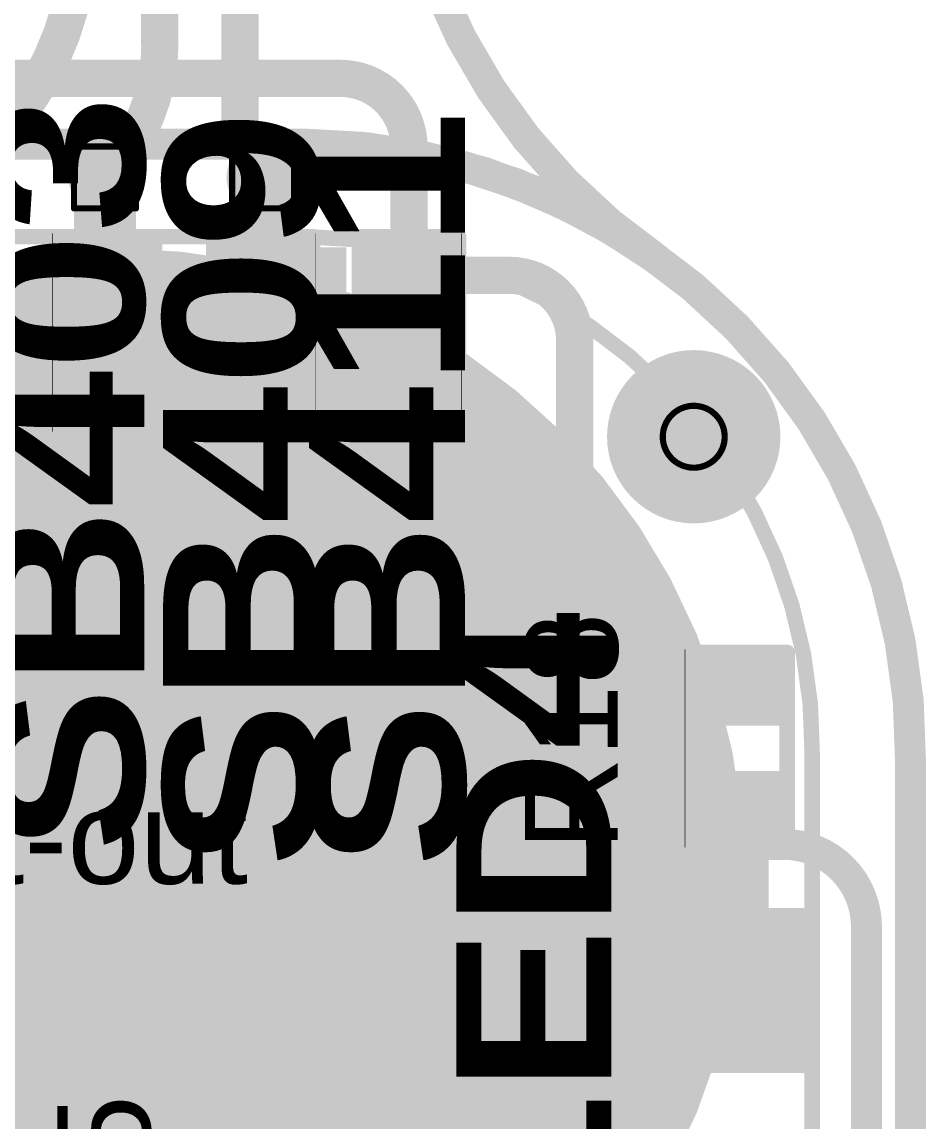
# Model space of a CAD drawing. Header units: inches. Extents: x -17 to 443, y -40 to 218.
# Drawn here: x 145.49 to 152.91, y 21.54 to 30.56 of the extents above; entities that cross this region are included whole.
import ezdxf

# ---------------------------------------------------------------- set-up
doc = ezdxf.new("R2010")
doc.units = ezdxf.units.IN
for name, color, linetype in [('Board Outline', 216, 'Continuous'), ('Bottom Layer', 5, 'Continuous'), ('Bottom Overlay', 54, 'Continuous'), ('Bottom Paste', 16, 'Continuous'), ('Bottom Solder', 6, 'Continuous'), ('Drill Drawing', 1, 'Continuous'), ('Fabrication', 76, 'Continuous'), ('Pad Holes', 156, 'Continuous'), ('Top Layer', 1, 'Continuous'), ('Top Overlay', 2, 'Continuous'), ('Top Paste', 8, 'Continuous'), ('Top Solder', 216, 'Continuous'), ('Via Holes', 16, 'Continuous')]:
    doc.layers.add(name, color=color, linetype=linetype)
doc.styles.add('Arial', font='', dxfattribs={"height": 0.2})
doc.styles.add('Arial Black_Bold', font='', dxfattribs={"height": 0.2})
doc.styles.get('Arial').set_extended_font_data('Arial')
doc.styles.get('Arial Black_Bold').set_extended_font_data('Arial Black', bold=True)

# ---------------------------------------------------------------- blocks, each defined once
blk = doc.blocks.new('S______B______0402_49')
at = {"layer": 'Top Layer'}
for points in [[(-0.6985, -0.3175), (-0.6985, 0.3175), (-0.2412999999999999, 0.3175), (-0.2413, -0.3175)], [(0.2412999999999999, -0.3175), (0.2413, 0.3175), (0.6985, 0.3175), (0.6985, -0.3175)]]:
    blk.add_hatch(color=1, dxfattribs=at).paths.add_polyline_path(points)
at = {"layer": 'Top Paste'}
for points in [[(-0.6985, -0.3175), (-0.6985, 0.3175), (-0.2412999999999999, 0.3175), (-0.2413, -0.3175)], [(0.2412999999999999, -0.3175), (0.2413, 0.3175), (0.6985, 0.3175), (0.6985, -0.3175)]]:
    blk.add_hatch(color=8, dxfattribs=at).paths.add_polyline_path(points)
at = {"layer": 'Top Solder'}
for points in [[(-0.75350116, -0.37250116), (-0.75350116, 0.37250116), (-0.1862988399999999, 0.37250116), (-0.18629884, -0.37250116)], [(0.1862988399999999, -0.37250116), (0.18629884, 0.37250116), (0.75350116, 0.37250116), (0.75350116, -0.37250116)]]:
    blk.add_hatch(color=216, dxfattribs=at).paths.add_polyline_path(points)
at = {"layer": 'Top Overlay'}
for points in [[(-0.7874, 0.4064, 0.127, 0.127, 0), (-0.7874, -0.4064, 0.127, 0.127, 0)], [(-0.7874, 0.4064, 0.127, 0.127, 0), (0.7874, 0.4064, 0.127, 0.127, 0)], [(0.7874, 0.4064, 0.127, 0.127, 0), (0.7874, -0.4064, 0.127, 0.127, 0)], [(-0.7874, -0.4064, 0.127, 0.127, 0), (0.7874, -0.4064, 0.127, 0.127, 0)], [(-0.8128, -0.4318, 0.0032258, 0.0032258, 0), (0.8128, -0.4318, 0.0032258, 0.0032258, 0)]]:
    blk.add_lwpolyline(points, format="xyseb", dxfattribs=at)
for points in [[(-0.8191499999999999, 0.4064, 0.0635, 0.0635, 1), (-0.7556499999999999, 0.4064, 0.0635, 0.0635, 1)], [(-0.8191499999999999, 0.4064, 0.0635, 0.0635, 1), (-0.7556499999999999, 0.4064, 0.0635, 0.0635, 1)], [(0.7556499999999999, 0.4064, 0.0635, 0.0635, 1), (0.8191499999999999, 0.4064, 0.0635, 0.0635, 1)], [(0.7556499999999999, 0.4064, 0.0635, 0.0635, 1), (0.8191499999999999, 0.4064, 0.0635, 0.0635, 1)], [(-0.8191499999999999, -0.4064, 0.0635, 0.0635, 1), (-0.7556499999999999, -0.4064, 0.0635, 0.0635, 1)], [(-0.8191499999999999, -0.4064, 0.0635, 0.0635, 1), (-0.7556499999999999, -0.4064, 0.0635, 0.0635, 1)], [(0.7556499999999999, -0.4064, 0.0635, 0.0635, 1), (0.8191499999999999, -0.4064, 0.0635, 0.0635, 1)], [(0.7556499999999999, -0.4064, 0.0635, 0.0635, 1), (0.8191499999999999, -0.4064, 0.0635, 0.0635, 1)], [(-0.81360518, -0.4318, 0.0016129, 0.0016129, 1), (-0.8119948199999999, -0.4318, 0.0016129, 0.0016129, 1)], [(0.8119948199999999, -0.4318, 0.0016129, 0.0016129, 1), (0.81360518, -0.4318, 0.0016129, 0.0016129, 1)]]:
    blk.add_lwpolyline(points, format="xyseb", close=True, dxfattribs=at)
at = {"layer": 'Top Overlay', "style": 'Arial Black_Bold'}
blk.add_text('SB411', height=1.27, dxfattribs=at).set_placement((-4.388103999999999, -0.44853352))
blk = doc.blocks.new('S______B______0402_51')
at = {"layer": 'Top Layer'}
for points in [[(-0.6985, -0.3175), (-0.6985, 0.3175), (-0.2412999999999999, 0.3175), (-0.2413, -0.3175)], [(0.2412999999999999, -0.3175), (0.2413, 0.3175), (0.6985, 0.3175), (0.6985, -0.3175)]]:
    blk.add_hatch(color=1, dxfattribs=at).paths.add_polyline_path(points)
at = {"layer": 'Top Paste'}
for points in [[(-0.6985, -0.3175), (-0.6985, 0.3175), (-0.2412999999999999, 0.3175), (-0.2413, -0.3175)], [(0.2412999999999999, -0.3175), (0.2413, 0.3175), (0.6985, 0.3175), (0.6985, -0.3175)]]:
    blk.add_hatch(color=8, dxfattribs=at).paths.add_polyline_path(points)
at = {"layer": 'Top Solder'}
for points in [[(-0.75350116, -0.37250116), (-0.75350116, 0.37250116), (-0.1862988399999999, 0.37250116), (-0.18629884, -0.37250116)], [(0.1862988399999999, -0.37250116), (0.18629884, 0.37250116), (0.75350116, 0.37250116), (0.75350116, -0.37250116)]]:
    blk.add_hatch(color=216, dxfattribs=at).paths.add_polyline_path(points)
at = {"layer": 'Top Overlay'}
for points in [[(-0.7874, 0.4064, 0.127, 0.127, 0), (0.7874, 0.4064, 0.127, 0.127, 0)], [(-0.7874, 0.4064, 0.127, 0.127, 0), (-0.7874, -0.4064, 0.127, 0.127, 0)], [(0.7874, 0.4064, 0.127, 0.127, 0), (0.7874, -0.4064, 0.127, 0.127, 0)], [(-0.7874, -0.4064, 0.127, 0.127, 0), (0.7874, -0.4064, 0.127, 0.127, 0)], [(-0.8128, -0.4318, 0.0032258, 0.0032258, 0), (0.8128, -0.4318, 0.0032258, 0.0032258, 0)]]:
    blk.add_lwpolyline(points, format="xyseb", dxfattribs=at)
for points in [[(-0.8191499999999999, 0.4064, 0.0635, 0.0635, 1), (-0.7556499999999999, 0.4064, 0.0635, 0.0635, 1)], [(-0.8191499999999999, 0.4064, 0.0635, 0.0635, 1), (-0.7556499999999999, 0.4064, 0.0635, 0.0635, 1)], [(0.7556499999999999, 0.4064, 0.0635, 0.0635, 1), (0.8191499999999999, 0.4064, 0.0635, 0.0635, 1)], [(0.7556499999999999, 0.4064, 0.0635, 0.0635, 1), (0.8191499999999999, 0.4064, 0.0635, 0.0635, 1)], [(-0.8191499999999999, -0.4064, 0.0635, 0.0635, 1), (-0.7556499999999999, -0.4064, 0.0635, 0.0635, 1)], [(-0.8191499999999999, -0.4064, 0.0635, 0.0635, 1), (-0.7556499999999999, -0.4064, 0.0635, 0.0635, 1)], [(0.7556499999999999, -0.4064, 0.0635, 0.0635, 1), (0.8191499999999999, -0.4064, 0.0635, 0.0635, 1)], [(0.7556499999999999, -0.4064, 0.0635, 0.0635, 1), (0.8191499999999999, -0.4064, 0.0635, 0.0635, 1)], [(-0.81360518, -0.4318, 0.0016129, 0.0016129, 1), (-0.8119948199999999, -0.4318, 0.0016129, 0.0016129, 1)], [(0.8119948199999999, -0.4318, 0.0016129, 0.0016129, 1), (0.81360518, -0.4318, 0.0016129, 0.0016129, 1)]]:
    blk.add_lwpolyline(points, format="xyseb", close=True, dxfattribs=at)
at = {"layer": 'Top Overlay', "style": 'Arial Black_Bold'}
blk.add_text('SB409', height=1.27, dxfattribs=at).set_placement((-4.388103999999999, -0.44853098))
blk = doc.blocks.new('SEMG_PAD_B_67')
at = {"layer": 'Bottom Layer'}
h = blk.add_hatch(color=5, dxfattribs=at)
edge = h.paths.add_edge_path()
edge.add_arc((2.794e-05, -9.98718602), 5.00000016, 0, 360)
at = {"layer": 'Bottom Paste'}
h = blk.add_hatch(color=16, dxfattribs=at)
edge = h.paths.add_edge_path()
edge.add_arc((2.794e-05, -9.98718602), 5.00000016, 0, 360)
at = {"layer": 'Bottom Solder'}
h = blk.add_hatch(color=6, dxfattribs=at)
edge = h.paths.add_edge_path()
edge.add_arc((2.794e-05, -9.98718602), 5.10160016, 0, 360)
at = {"layer": 'Bottom Overlay'}
for points in [[(-5.68320682, 10.96571086, 0.127, 0.127, 0), (-5.68320682, -10.9657134, 0.127, 0.127, 0)], [(-1.53065988, -15.21263658, 0.127, 0.127, -0.4142135623730932), (-5.68320682, -10.9657134, 0.127, 0.127, 0)], [(1.53071576, -15.21263658, 0.127, 0.127, 0), (-1.53065988, -15.21263658, 0.127, 0.127, 0)]]:
    blk.add_lwpolyline(points, format="xyseb", dxfattribs=at)
for points in [[(-5.71495682, -10.9657134, 0.0635, 0.0635, 1), (-5.65145682, -10.9657134, 0.0635, 0.0635, 1)], [(-5.71495682, -10.9657134, 0.0635, 0.0635, 1), (-5.65145682, -10.9657134, 0.0635, 0.0635, 1)], [(-1.56240988, -15.21263658, 0.0635, 0.0635, 1), (-1.49890988, -15.21263658, 0.0635, 0.0635, 1)], [(-1.56240988, -15.21263658, 0.0635, 0.0635, 1), (-1.49890988, -15.21263658, 0.0635, 0.0635, 1)]]:
    blk.add_lwpolyline(points, format="xyseb", close=True, dxfattribs=at)
blk = doc.blocks.new('S______B______0402_120')
at = {"layer": 'Top Layer'}
for points in [[(-0.6985, -0.3175), (-0.6985, 0.3174999999999999), (-0.2413000000000001, 0.3175), (-0.2412999999999999, -0.3174999999999999)], [(0.2413000000000001, -0.3175), (0.2412999999999999, 0.3174999999999999), (0.6985, 0.3175), (0.6985, -0.3174999999999999)]]:
    blk.add_hatch(color=1, dxfattribs=at).paths.add_polyline_path(points)
at = {"layer": 'Top Paste'}
for points in [[(-0.6985, -0.3175), (-0.6985, 0.3174999999999999), (-0.2413000000000001, 0.3175), (-0.2412999999999999, -0.3174999999999999)], [(0.2413000000000001, -0.3175), (0.2412999999999999, 0.3174999999999999), (0.6985, 0.3175), (0.6985, -0.3174999999999999)]]:
    blk.add_hatch(color=8, dxfattribs=at).paths.add_polyline_path(points)
at = {"layer": 'Top Solder'}
for points in [[(-0.75350116, -0.3725011600000001), (-0.75350116, 0.3725011599999999), (-0.18629884, 0.3725011600000001), (-0.1862988399999999, -0.3725011599999999)], [(0.18629884, -0.3725011600000001), (0.1862988399999999, 0.3725011599999999), (0.75350116, 0.3725011600000001), (0.75350116, -0.3725011599999999)]]:
    blk.add_hatch(color=216, dxfattribs=at).paths.add_polyline_path(points)
at = {"layer": 'Top Overlay'}
for points in [[(0.7874, 0.4064, 0.127, 0.127, 0), (-0.7874, 0.4064, 0.127, 0.127, 0)], [(-0.7874, -0.4064, 0.127, 0.127, 0), (-0.7874, 0.4064, 0.127, 0.127, 0)], [(0.7874, -0.4064, 0.127, 0.127, 0), (0.7874, 0.4064, 0.127, 0.127, 0)], [(0.7874, -0.4064, 0.127, 0.127, 0), (-0.7874, -0.4064, 0.127, 0.127, 0)], [(0.8128, -0.4318, 0.0032258, 0.0032258, 0), (-0.8128, -0.4318, 0.0032258, 0.0032258, 0)]]:
    blk.add_lwpolyline(points, format="xyseb", dxfattribs=at)
for points in [[(-0.8191499999999999, 0.4064, 0.0635, 0.0635, 1), (-0.7556499999999999, 0.4064, 0.0635, 0.0635, 1)], [(-0.8191499999999999, 0.4064, 0.0635, 0.0635, 1), (-0.7556499999999999, 0.4064, 0.0635, 0.0635, 1)], [(0.7556499999999999, 0.4064, 0.0635, 0.0635, 1), (0.8191499999999999, 0.4064, 0.0635, 0.0635, 1)], [(0.7556499999999999, 0.4064, 0.0635, 0.0635, 1), (0.8191499999999999, 0.4064, 0.0635, 0.0635, 1)], [(-0.8191499999999999, -0.4064, 0.0635, 0.0635, 1), (-0.7556499999999999, -0.4064, 0.0635, 0.0635, 1)], [(-0.8191499999999999, -0.4064, 0.0635, 0.0635, 1), (-0.7556499999999999, -0.4064, 0.0635, 0.0635, 1)], [(0.7556499999999999, -0.4064, 0.0635, 0.0635, 1), (0.8191499999999999, -0.4064, 0.0635, 0.0635, 1)], [(0.7556499999999999, -0.4064, 0.0635, 0.0635, 1), (0.8191499999999999, -0.4064, 0.0635, 0.0635, 1)], [(-0.81360518, -0.4318, 0.0016129, 0.0016129, 1), (-0.8119948199999999, -0.4318, 0.0016129, 0.0016129, 1)], [(0.8119948199999999, -0.4318, 0.0016129, 0.0016129, 1), (0.81360518, -0.4318, 0.0016129, 0.0016129, 1)]]:
    blk.add_lwpolyline(points, format="xyseb", close=True, dxfattribs=at)
blk = doc.blocks.new('R___0402_178')
at = {"layer": 'Top Layer'}
for points in [[(-0.6985, -0.3175), (-0.6985, 0.3174999999999999), (-0.2413000000000001, 0.3175), (-0.2412999999999999, -0.3174999999999999)], [(0.2413000000000001, -0.3175), (0.2412999999999999, 0.3174999999999999), (0.6985, 0.3175), (0.6985, -0.3174999999999999)]]:
    blk.add_hatch(color=1, dxfattribs=at).paths.add_polyline_path(points)
at = {"layer": 'Top Paste'}
for points in [[(-0.6985, -0.3175), (-0.6985, 0.3174999999999999), (-0.2413000000000001, 0.3175), (-0.2412999999999999, -0.3174999999999999)], [(0.2413000000000001, -0.3175), (0.2412999999999999, 0.3174999999999999), (0.6985, 0.3175), (0.6985, -0.3174999999999999)]]:
    blk.add_hatch(color=8, dxfattribs=at).paths.add_polyline_path(points)
at = {"layer": 'Top Solder'}
for points in [[(-0.75350116, -0.3725011600000001), (-0.75350116, 0.3725011599999999), (-0.18629884, 0.3725011600000001), (-0.1862988399999999, -0.3725011599999999)], [(0.18629884, -0.3725011600000001), (0.1862988399999999, 0.3725011599999999), (0.75350116, 0.3725011600000001), (0.75350116, -0.3725011599999999)]]:
    blk.add_hatch(color=216, dxfattribs=at).paths.add_polyline_path(points)
at = {"layer": 'Top Overlay'}
for points in [[(0.7874, 0.4064, 0.127, 0.127, 0), (-0.7874, 0.4064, 0.127, 0.127, 0)], [(-0.7874, -0.4064, 0.127, 0.127, 0), (-0.7874, 0.4064, 0.127, 0.127, 0)], [(0.7874, -0.4064, 0.127, 0.127, 0), (0.7874, 0.4064, 0.127, 0.127, 0)], [(0.7874, -0.4064, 0.127, 0.127, 0), (-0.7874, -0.4064, 0.127, 0.127, 0)], [(0.8128, -0.4318, 0.0032258, 0.0032258, 0), (-0.8128, -0.4318, 0.0032258, 0.0032258, 0)]]:
    blk.add_lwpolyline(points, format="xyseb", dxfattribs=at)
for points in [[(-0.8191499999999999, 0.4064, 0.0635, 0.0635, 1), (-0.7556499999999999, 0.4064, 0.0635, 0.0635, 1)], [(-0.8191499999999999, 0.4064, 0.0635, 0.0635, 1), (-0.7556499999999999, 0.4064, 0.0635, 0.0635, 1)], [(0.7556499999999999, 0.4064, 0.0635, 0.0635, 1), (0.8191499999999999, 0.4064, 0.0635, 0.0635, 1)], [(0.7556499999999999, 0.4064, 0.0635, 0.0635, 1), (0.8191499999999999, 0.4064, 0.0635, 0.0635, 1)], [(-0.8191499999999999, -0.4064, 0.0635, 0.0635, 1), (-0.7556499999999999, -0.4064, 0.0635, 0.0635, 1)], [(-0.8191499999999999, -0.4064, 0.0635, 0.0635, 1), (-0.7556499999999999, -0.4064, 0.0635, 0.0635, 1)], [(0.7556499999999999, -0.4064, 0.0635, 0.0635, 1), (0.8191499999999999, -0.4064, 0.0635, 0.0635, 1)], [(0.7556499999999999, -0.4064, 0.0635, 0.0635, 1), (0.8191499999999999, -0.4064, 0.0635, 0.0635, 1)], [(-0.81360518, -0.4318, 0.0016129, 0.0016129, 1), (-0.8119948199999999, -0.4318, 0.0016129, 0.0016129, 1)], [(0.8119948199999999, -0.4318, 0.0016129, 0.0016129, 1), (0.81360518, -0.4318, 0.0016129, 0.0016129, 1)]]:
    blk.add_lwpolyline(points, format="xyseb", close=True, dxfattribs=at)
blk = doc.blocks.new('LED_0603_200')
at = {"layer": 'Top Layer'}
for points in [[(-0.999998, 0.5000002699999999), (-0.499999, 0.5000002699999999), (-0.499999, -0.5000002699999999), (-0.999998, -0.5000002699999999)], [(0.50000154, 0.5000002699999999), (1.00000054, 0.5000002699999999), (1.00000054, -0.5000002699999999), (0.50000154, -0.5000002699999999)]]:
    blk.add_hatch(color=1, dxfattribs=at).paths.add_polyline_path(points)
at = {"layer": 'Top Overlay'}
blk.add_hatch(color=2, dxfattribs=at).paths.add_polyline_path([(1.11756952, -0.6603669799999999), (1.75256444, -0.6603669799999999), (1.75256444, 0.66043302), (1.11756952, 0.66043302)])
at = {"layer": 'Top Paste'}
for points in [[(-0.999998, 0.5000002699999999), (-0.499999, 0.5000002699999999), (-0.499999, -0.5000002699999999), (-0.999998, -0.5000002699999999)], [(0.50000154, 0.5000002699999999), (1.00000054, 0.5000002699999999), (1.00000054, -0.5000002699999999), (0.50000154, -0.5000002699999999)]]:
    blk.add_hatch(color=8, dxfattribs=at).paths.add_polyline_path(points)
at = {"layer": 'Top Solder'}
for points in [[(-1.101598, 0.6016002699999999), (-0.398399, 0.6016002699999999), (-0.398399, -0.6016002699999999), (-1.101598, -0.6016002699999999)], [(0.39840154, 0.6016002699999999), (1.10160054, 0.6016002699999999), (1.10160054, -0.6016002699999999), (0.39840154, -0.6016002699999999)]]:
    blk.add_hatch(color=216, dxfattribs=at).paths.add_polyline_path(points)
at = {"layer": 'Top Overlay'}
for points in [[(-1.1176, 0.6096, 0.127, 0.127, 0), (-0.4318, 0.6096, 0.127, 0.127, 0)], [(-1.1176, 0.6096, 0.127, 0.127, 0), (-1.1176, -0.6096, 0.127, 0.127, 0)], [(0.4318, 0.6096, 0.127, 0.127, 0), (1.11760254, 0.6096, 0.127, 0.127, 0)], [(1.11760254, 0.6096, 0.127, 0.127, 0), (1.11760254, -0.6096, 0.127, 0.127, 0)], [(-1.1176, -0.6096, 0.127, 0.127, 0), (-0.4318, -0.6096, 0.127, 0.127, 0)], [(0.4318, -0.6096, 0.127, 0.127, 0), (1.11760254, -0.6096, 0.127, 0.127, 0)]]:
    blk.add_lwpolyline(points, format="xyseb", dxfattribs=at)
for points in [[(-1.14935, 0.6096, 0.0635, 0.0635, 1), (-1.08585, 0.6096, 0.0635, 0.0635, 1)], [(-1.14935, 0.6096, 0.0635, 0.0635, 1), (-1.08585, 0.6096, 0.0635, 0.0635, 1)], [(-0.46355, 0.6096, 0.0635, 0.0635, 1), (-0.40005, 0.6096, 0.0635, 0.0635, 1)], [(0.40005, 0.6096, 0.0635, 0.0635, 1), (0.46355, 0.6096, 0.0635, 0.0635, 1)], [(1.08585254, 0.6096, 0.0635, 0.0635, 1), (1.14935254, 0.6096, 0.0635, 0.0635, 1)], [(1.08585254, 0.6096, 0.0635, 0.0635, 1), (1.14935254, 0.6096, 0.0635, 0.0635, 1)], [(-1.14935, -0.6096, 0.0635, 0.0635, 1), (-1.08585, -0.6096, 0.0635, 0.0635, 1)], [(-1.14935, -0.6096, 0.0635, 0.0635, 1), (-1.08585, -0.6096, 0.0635, 0.0635, 1)], [(-0.46355, -0.6096, 0.0635, 0.0635, 1), (-0.40005, -0.6096, 0.0635, 0.0635, 1)], [(0.40005, -0.6096, 0.0635, 0.0635, 1), (0.46355, -0.6096, 0.0635, 0.0635, 1)], [(1.08585254, -0.6096, 0.0635, 0.0635, 1), (1.14935254, -0.6096, 0.0635, 0.0635, 1)], [(1.08585254, -0.6096, 0.0635, 0.0635, 1), (1.14935254, -0.6096, 0.0635, 0.0635, 1)]]:
    blk.add_lwpolyline(points, format="xyseb", close=True, dxfattribs=at)

msp = doc.modelspace()

# ---------------------------------------------------------------- hatches: boundary and pattern name
at = {"layer": 'Bottom Layer'}
h = msp.add_hatch(color=5, dxfattribs=at)
edge = h.paths.add_edge_path()
edge.add_arc((146.17065508, 29.28748524), 0.2999994, 0, 360)
h = msp.add_hatch(color=5, dxfattribs=at)
edge = h.paths.add_edge_path()
edge.add_arc((147.4685265, 29.28748016), 0.2999994, 0, 360)
at = {"layer": 'Bottom Solder'}
h = msp.add_hatch(color=6, dxfattribs=at)
edge = h.paths.add_edge_path()
edge.add_arc((151.00039396, 27.1593564), 0.1016, 0, 360)
at = {"layer": 'Pad Holes'}
h = msp.add_hatch(color=7, dxfattribs=at)
edge = h.paths.add_edge_path()
edge.add_arc((151.00039396, 27.1593564), 0.499999, 0, 360)
at = {"layer": 'Top Layer'}
h = msp.add_hatch(color=1, dxfattribs=at)
edge = h.paths.add_edge_path()
edge.add_arc((146.17065508, 29.28748524), 0.2999994, 0, 360)
h = msp.add_hatch(color=1, dxfattribs=at)
edge = h.paths.add_edge_path()
edge.add_arc((147.4685265, 29.28748016), 0.2999994, 0, 360)
for points in [[(147.1510265, 27.95067816), (148.14958686, 27.95067816), (148.14958686, 28.71267816), (147.1510265, 28.71267816)], [(148.98229792, 28.07768324), (148.0031838, 28.07768324), (148.0031838, 27.31568324), (148.98229792, 27.31568324)]]:
    msp.add_hatch(color=1, dxfattribs=at).paths.add_polyline_path(points)
at = {"layer": 'Top Solder'}
h = msp.add_hatch(color=216, dxfattribs=at)
edge = h.paths.add_edge_path()
edge.add_arc((151.00039396, 27.1593564), 0.1016, 0, 360)
at = {"layer": 'Via Holes'}
h = msp.add_hatch(color=7, dxfattribs=at)
edge = h.paths.add_edge_path()
edge.add_arc((146.17065508, 29.28748524), 0.1499997, 0, 360)
h = msp.add_hatch(color=7, dxfattribs=at)
edge = h.paths.add_edge_path()
edge.add_arc((147.4685265, 29.28748016), 0.1499997, 0, 360)

# ---------------------------------------------------------------- linework, layer by layer
at = {"layer": 'Board Outline'}
for points in [[(150.69915758, 28.61522344, 0.127, 0.127, -0.2500687460615744), (148.53058178, 32.79237282, 0.127, 0.127, 0)], [(150.70063078, 28.61726814, 0.127, 0.127, -0.2441754300213249), (152.7783584, 24.504015, 0.127, 0.127, 0)], [(152.7783584, 24.50406834, 0.127, 0.127, 0), (152.77839396, 2.64831576, 0.127, 0.127, 0)]]:
    msp.add_lwpolyline(points, format="xyseb", dxfattribs=at)
for points in [[(150.66740758, 28.61522344, 0.0635, 0.0635, 1), (150.73090758, 28.61522344, 0.0635, 0.0635, 1)], [(150.66888078, 28.61726814, 0.0635, 0.0635, 1), (150.73238078, 28.61726814, 0.0635, 0.0635, 1)], [(152.7466084, 24.50406834, 0.0635, 0.0635, 1), (152.8101084, 24.50406834, 0.0635, 0.0635, 1)], [(152.7466084, 24.504015, 0.0635, 0.0635, 1), (152.8101084, 24.504015, 0.0635, 0.0635, 1)]]:
    msp.add_lwpolyline(points, format="xyseb", close=True, dxfattribs=at)
at = {"layer": 'Bottom Layer'}
for points in [[(146.61976772, 30.37173758, 0.3048, 0.3048, 0), (146.61976772, 51.30531776, 0.3048, 0.3048, 0)], [(147.2788647, 29.74536342, 0.3048, 0.3048, 0), (147.2788647, 51.24294806, 0.3048, 0.3048, 0)], [(145.96977156, 31.33497416, 0.3048, 0.3048, -0.198912367379658), (145.22582334, 29.53892238, 0.3048, 0.3048, 0)], [(146.62137808, 30.37562378, 0.3048, 0.3048, -0.198912367379658), (146.17065508, 29.2874827, 0.3048, 0.3048, 0)], [(147.4685265, 29.28748016, 0.3048, 0.3048, -0.198912367379658), (147.2788647, 29.74536342, 0.3048, 0.3048, 0)], [(146.2890013, 23.57612506, 0.254, 0.254, -0.4142135623730951), (146.5273168, 23.81444056, 0.254, 0.254, 0)], [(146.5273168, 23.81444056, 0.254, 0.254, 0), (151.74027564, 23.81444056, 0.254, 0.254, 0)], [(151.74027564, 23.81444056, 0.254, 0.254, -0.4142135623730951), (152.41772412, 23.13699208, 0.254, 0.254, 0)], [(152.41772412, 10.2695121, 0.254, 0.254, 0), (152.41772412, 23.13699208, 0.254, 0.254, 0)]]:
    msp.add_lwpolyline(points, format="xyseb", dxfattribs=at)
for points in [[(146.54356772, 30.37173758, 0.1524, 0.1524, 1), (146.69596772, 30.37173758, 0.1524, 0.1524, 1)], [(146.54517808, 30.37562378, 0.1524, 0.1524, 1), (146.69757808, 30.37562378, 0.1524, 0.1524, 1)], [(147.2026647, 29.74536342, 0.1524, 0.1524, 1), (147.3550647, 29.74536342, 0.1524, 0.1524, 1)], [(147.2026647, 29.74536342, 0.1524, 0.1524, 1), (147.3550647, 29.74536342, 0.1524, 0.1524, 1)], [(146.09445508, 29.2874827, 0.1524, 0.1524, 1), (146.24685508, 29.2874827, 0.1524, 0.1524, 1)], [(147.3923265, 29.28748016, 0.1524, 0.1524, 1), (147.5447265, 29.28748016, 0.1524, 0.1524, 1)], [(146.4638168, 23.81444056, 0.127, 0.127, 1), (146.5908168, 23.81444056, 0.127, 0.127, 1)], [(146.4638168, 23.81444056, 0.127, 0.127, 1), (146.5908168, 23.81444056, 0.127, 0.127, 1)], [(151.67677564, 23.81444056, 0.127, 0.127, 1), (151.80377564, 23.81444056, 0.127, 0.127, 1)], [(151.67677564, 23.81444056, 0.127, 0.127, 1), (151.80377564, 23.81444056, 0.127, 0.127, 1)], [(146.2255013, 23.57612506, 0.127, 0.127, 1), (146.3525013, 23.57612506, 0.127, 0.127, 1)], [(152.35422412, 23.13699208, 0.127, 0.127, 1), (152.48122412, 23.13699208, 0.127, 0.127, 1)], [(152.35422412, 23.13699208, 0.127, 0.127, 1), (152.48122412, 23.13699208, 0.127, 0.127, 1)]]:
    msp.add_lwpolyline(points, format="xyseb", close=True, dxfattribs=at)
at = {"layer": 'Drill Drawing'}
for points in [[(145.91665508, 29.54148524, 0.0508, 0.0508, 0), (146.42465508, 29.54148524, 0.0508, 0.0508, 0)], [(145.91665508, 29.03348524, 0.0508, 0.0508, 0), (145.91665508, 29.54148524, 0.0508, 0.0508, 0)], [(146.42465508, 29.03348524, 0.0508, 0.0508, 0), (146.42465508, 29.54148524, 0.0508, 0.0508, 0)], [(147.2145265, 29.54148016, 0.0508, 0.0508, 0), (147.7225265, 29.54148016, 0.0508, 0.0508, 0)], [(147.2145265, 29.03348016, 0.0508, 0.0508, 0), (147.2145265, 29.54148016, 0.0508, 0.0508, 0)], [(147.7225265, 29.03348016, 0.0508, 0.0508, 0), (147.7225265, 29.54148016, 0.0508, 0.0508, 0)], [(145.91665508, 29.03348524, 0.0508, 0.0508, 0), (146.42465508, 29.03348524, 0.0508, 0.0508, 0)], [(147.2145265, 29.03348016, 0.0508, 0.0508, 0), (147.7225265, 29.03348016, 0.0508, 0.0508, 0)]]:
    msp.add_lwpolyline(points, format="xyseb", dxfattribs=at)
for points in [[(145.90395508, 29.54148524, 0.0254, 0.0254, 1), (145.92935508, 29.54148524, 0.0254, 0.0254, 1)], [(145.90395508, 29.54148524, 0.0254, 0.0254, 1), (145.92935508, 29.54148524, 0.0254, 0.0254, 1)], [(146.41195508, 29.54148524, 0.0254, 0.0254, 1), (146.43735508, 29.54148524, 0.0254, 0.0254, 1)], [(146.41195508, 29.54148524, 0.0254, 0.0254, 1), (146.43735508, 29.54148524, 0.0254, 0.0254, 1)], [(147.2018265, 29.54148016, 0.0254, 0.0254, 1), (147.2272265, 29.54148016, 0.0254, 0.0254, 1)], [(147.2018265, 29.54148016, 0.0254, 0.0254, 1), (147.2272265, 29.54148016, 0.0254, 0.0254, 1)], [(147.7098265, 29.54148016, 0.0254, 0.0254, 1), (147.7352265, 29.54148016, 0.0254, 0.0254, 1)], [(147.7098265, 29.54148016, 0.0254, 0.0254, 1), (147.7352265, 29.54148016, 0.0254, 0.0254, 1)], [(145.90395508, 29.03348524, 0.0254, 0.0254, 1), (145.92935508, 29.03348524, 0.0254, 0.0254, 1)], [(145.90395508, 29.03348524, 0.0254, 0.0254, 1), (145.92935508, 29.03348524, 0.0254, 0.0254, 1)], [(146.41195508, 29.03348524, 0.0254, 0.0254, 1), (146.43735508, 29.03348524, 0.0254, 0.0254, 1)], [(146.41195508, 29.03348524, 0.0254, 0.0254, 1), (146.43735508, 29.03348524, 0.0254, 0.0254, 1)], [(147.2018265, 29.03348016, 0.0254, 0.0254, 1), (147.2272265, 29.03348016, 0.0254, 0.0254, 1)], [(147.2018265, 29.03348016, 0.0254, 0.0254, 1), (147.2272265, 29.03348016, 0.0254, 0.0254, 1)], [(147.7098265, 29.03348016, 0.0254, 0.0254, 1), (147.7352265, 29.03348016, 0.0254, 0.0254, 1)], [(147.7098265, 29.03348016, 0.0254, 0.0254, 1), (147.7352265, 29.03348016, 0.0254, 0.0254, 1)], [(151.25439396, 27.1593564, 0.0508, 0.0508, 1), (150.74639396, 27.1593564, 0.0508, 0.0508, 1)], [(150.73369396, 27.1593564, 0.0254, 0.0254, 1), (150.75909396, 27.1593564, 0.0254, 0.0254, 1)], [(151.24169396, 27.1593564, 0.0254, 0.0254, 1), (151.26709396, 27.1593564, 0.0254, 0.0254, 1)]]:
    msp.add_lwpolyline(points, format="xyseb", close=True, dxfattribs=at)
at = {"layer": 'Fabrication'}
for points in [[(150.69915758, 28.61522344, 0.254, 0.254, -0.2500687460615744), (148.53058178, 32.79237282, 0.254, 0.254, 0)], [(144.75113544, 29.55959035999999, 0.254, 0.254, 0), (147.8304892, 29.55959035999999, 0.254, 0.254, 0)], [(144.75549662, 29.5598215, 0.254, 0.254, 0), (147.83485038, 29.5598215, 0.254, 0.254, 0)], [(147.83054508, 29.55959035999999, 0.254, 0.254, -0.1546127337349248), (150.69915758, 28.61522344, 0.254, 0.254, 0)], [(147.83485038, 29.5598215, 0.254, 0.254, -0.414213562373093), (152.7783584, 24.50395912, 0.254, 0.254, 0)], [(152.7783584, 24.50406834, 0.254, 0.254, 0), (152.77839396, 2.64831576, 0.254, 0.254, 0)]]:
    msp.add_lwpolyline(points, format="xyseb", dxfattribs=at)
for points in [[(147.7669892, 29.55959035999999, 0.127, 0.127, 1), (147.8939892, 29.55959035999999, 0.127, 0.127, 1)], [(147.76704508, 29.55959035999999, 0.127, 0.127, 1), (147.89404508, 29.55959035999999, 0.127, 0.127, 1)], [(147.77135038, 29.5598215, 0.127, 0.127, 1), (147.89835038, 29.5598215, 0.127, 0.127, 1)], [(147.77135038, 29.5598215, 0.127, 0.127, 1), (147.89835038, 29.5598215, 0.127, 0.127, 1)], [(150.63565758, 28.61522344, 0.127, 0.127, 1), (150.76265758, 28.61522344, 0.127, 0.127, 1)], [(150.63565758, 28.61522344, 0.127, 0.127, 1), (150.76265758, 28.61522344, 0.127, 0.127, 1)], [(151.28894558, 23.57618348, 0.254, 0.254, 1), (141.28894526, 23.57618348, 0.254, 0.254, 1)], [(151.58462444, 27.1593564, 0.254, 0.254, 1), (150.41616348, 27.1593564, 0.254, 0.254, 1)], [(150.35266348, 27.1593564, 0.127, 0.127, 1), (150.47966348, 27.1593564, 0.127, 0.127, 1)], [(151.52112444, 27.1593564, 0.127, 0.127, 1), (151.64812444, 27.1593564, 0.127, 0.127, 1)], [(152.7148584, 24.50406834, 0.127, 0.127, 1), (152.8418584, 24.50406834, 0.127, 0.127, 1)], [(152.7148584, 24.50395912, 0.127, 0.127, 1), (152.8418584, 24.50395912, 0.127, 0.127, 1)], [(151.22544558, 23.57618348, 0.127, 0.127, 1), (151.35244558, 23.57618348, 0.127, 0.127, 1)]]:
    msp.add_lwpolyline(points, format="xyseb", close=True, dxfattribs=at)
at = {"layer": 'Top Layer'}
for points in [[(145.2372762, 30.1002827, 0.3048, 0.3048, 0), (148.10257146, 30.1002827, 0.3048, 0.3048, 0)], [(148.10257146, 30.1002827, 0.3048, 0.3048, -0.4142135623730951), (148.66479792, 29.53805624, 0.3048, 0.3048, 0)], [(148.66479792, 28.4840807, 0.3048, 0.3048, 0), (148.66479792, 29.53805624, 0.3048, 0.3048, 0)], [(146.17065508, 28.56028578, 0.508, 0.508, 0), (146.17065508, 29.28748524, 0.508, 0.508, 0)], [(147.4685265, 28.4840807, 0.508, 0.508, 0), (147.4685265, 29.28748016, 0.508, 0.508, 0)], [(146.17065508, 28.48408324, 0.3048, 0.3048, 0), (146.33575508, 28.40788324, 0.3048, 0.3048, 0)], [(148.66479792, 28.4840807, 0.3048, 0.3048, 0), (149.48779602, 28.4840807, 0.3048, 0.3048, 0)], [(149.48779602, 28.4840807, 0.3048, 0.3048, -0.4142135623730951), (150.023703, 27.94817372, 0.3048, 0.3048, 0)], [(146.33575508, 28.40788324, 0.3048, 0.3048, 0), (146.72620134, 28.00171438, 0.3048, 0.3048, 0)], [(147.66128964, 28.33167816, 0.3809999999999999, 0.3809999999999999, 0), (147.79055278, 28.33167816, 0.3809999999999999, 0.3809999999999999, 0)], [(147.98105532, 28.1008709, 0.3809999999999999, 0.3809999999999999, 0), (148.1936838, 27.88824242, 0.3809999999999999, 0.3809999999999999, 0)], [(146.72620388, 28.00171438, 0.3048, 0.3048, -0.1899414445800947), (146.81831952, 27.7777829, 0.3048, 0.3048, 0)], [(148.1936838, 27.88718578, 0.3809999999999999, 0.3809999999999999, 0), (148.1936838, 27.88824242, 0.3809999999999999, 0.3809999999999999, 0)], [(148.1936838, 27.88718578, 0.3809999999999999, 0.3809999999999999, 0), (148.32449126, 27.75637832, 0.3809999999999999, 0.3809999999999999, 0)], [(150.023703, 25.4774827, 0.3048, 0.3048, 0), (150.023703, 27.94817372, 0.3048, 0.3048, 0)], [(146.81831698, 27.7777829, 0.3048, 0.3048, 0), (146.81915772, 27.72127806, 0.3048, 0.3048, 0)], [(148.26513654, 27.6122257, 0.3048, 0.3048, -0.197822719320658), (148.32449126, 27.75637832, 0.3048, 0.3048, 0)], [(148.32449126, 27.75637832, 0.3809999999999999, 0.3809999999999999, 0), (148.38418634, 27.69668324, 0.3809999999999999, 0.3809999999999999, 0)], [(148.32449126, 27.75637832, 0.3048, 0.3048, -0.001048394384282018), (148.32509832, 27.75698538, 0.3048, 0.3048, 0)], [(146.81915772, 25.32421656, 0.3048, 0.3048, 0), (146.81915772, 27.72127806, 0.3048, 0.3048, 0)], [(148.38418634, 27.69668324, 0.3809999999999999, 0.3809999999999999, 0), (148.49274086, 27.69668324, 0.3809999999999999, 0.3809999999999999, 0)], [(148.26513654, 25.82132758, 0.3048, 0.3048, 0), (148.26513654, 27.6122257, 0.3048, 0.3048, 0)], [(144.97438366, 27.54428324, 0.3048, 0.3048, -0.1989123479952574), (145.68805508, 25.82132758, 0.3048, 0.3048, 0)], [(146.17065508, 27.5442807, 0.3048, 0.3048, 0), (146.18562076, 27.5442807, 0.3048, 0.3048, 0)], [(146.18562076, 27.5442807, 0.3048, 0.3048, 0), (146.26182076, 27.46808069999999, 0.3048, 0.3048, 0)], [(147.4685265, 27.46807816, 0.3048, 0.3048, 0), (147.4685265, 27.54427816, 0.3048, 0.3048, 0)], [(146.26182076, 19.37592518, 0.3048, 0.3048, 0), (146.26182076, 27.46808069999999, 0.3048, 0.3048, 0)], [(147.46852396, 25.46401562, 0.3048, 0.3048, 0), (147.4685265, 27.46807816, 0.3048, 0.3048, 0)], [(145.68805508, 19.67446662, 0.3048, 0.3048, 0), (145.68805508, 25.82132758, 0.3048, 0.3048, 0)], [(148.5848184, 25.04955112, 0.3048, 0.3048, -0.198912367379658), (148.26513654, 25.82132758, 0.3048, 0.3048, 0)], [(147.46852142, 25.46277356, 0.3048, 0.3048, 0), (147.46852396, 25.46401562, 0.3048, 0.3048, 0)], [(147.7032098, 24.89890626, 0.3048, 0.3048, -0.199285063177296), (147.46852142, 25.46277356, 0.3048, 0.3048, 0)], [(150.42944514, 25.07174056, 0.3048, 0.3048, -0.4142135623730951), (150.023703, 25.4774827, 0.3048, 0.3048, 0)], [(147.17008158, 24.47529522, 0.3048, 0.3048, -0.1996126708084749), (146.81915772, 25.32421656, 0.3048, 0.3048, 0)], [(148.5848184, 25.04954858, 0.3048, 0.3048, 0), (149.29417944, 24.34018754, 0.3048, 0.3048, 0)], [(150.42944514, 25.07174056, 0.3048, 0.3048, 0), (151.360759, 25.07174056, 0.3048, 0.3048, 0)], [(147.70320726, 24.89890372, 0.3048, 0.3048, 0), (148.61543302, 23.9866932, 0.3048, 0.3048, 0)], [(147.17008158, 24.47529522, 0.3048, 0.3048, 0), (147.171283, 24.47409888, 0.3048, 0.3048, 0)], [(147.171283, 24.47409888, 0.3048, 0.3048, 0), (148.00975478, 23.6356271, 0.3048, 0.3048, 0)], [(149.29417944, 24.34018754, 0.3048, 0.3048, -0.198912367379658), (150.03812766, 22.54413576, 0.3048, 0.3048, 0)], [(151.360759, 22.33946002, 0.508, 0.508, 0), (151.360759, 24.05435626, 0.508, 0.508, 0)], [(148.61543302, 23.9866932, 0.3048, 0.3048, -0.198912367379658), (149.35938124, 22.19064142, 0.3048, 0.3048, 0)], [(148.00975478, 23.6356271, 0.3048, 0.3048, -0.198912367379658), (148.702903, 21.96221922, 0.3048, 0.3048, 0)], [(150.03812766, 16.72368258, 0.3048, 0.3048, 0), (150.03812766, 22.54413576, 0.3048, 0.3048, 0)], [(149.35938124, 21.2864827, 0.3048, 0.3048, 0), (149.35938124, 22.19064142, 0.3048, 0.3048, 0)], [(148.702903, 10.7469559, 0.3048, 0.3048, 0), (148.702903, 21.96221922, 0.3048, 0.3048, 0)]]:
    msp.add_lwpolyline(points, format="xyseb", dxfattribs=at)
for points in [[(148.02637146, 30.1002827, 0.1524, 0.1524, 1), (148.17877146, 30.1002827, 0.1524, 0.1524, 1)], [(148.02637146, 30.1002827, 0.1524, 0.1524, 1), (148.17877146, 30.1002827, 0.1524, 0.1524, 1)], [(148.58859792, 29.53805624, 0.1524, 0.1524, 1), (148.74099792, 29.53805624, 0.1524, 0.1524, 1)], [(148.58859792, 29.53805624, 0.1524, 0.1524, 1), (148.74099792, 29.53805624, 0.1524, 0.1524, 1)], [(146.04365508, 29.28748524, 0.254, 0.254, 1), (146.29765508, 29.28748524, 0.254, 0.254, 1)], [(147.3415265, 29.28748016, 0.254, 0.254, 1), (147.5955265, 29.28748016, 0.254, 0.254, 1)], [(146.04365508, 28.56028578, 0.254, 0.254, 1), (146.29765508, 28.56028578, 0.254, 0.254, 1)], [(147.3415265, 28.4840807, 0.254, 0.254, 1), (147.5955265, 28.4840807, 0.254, 0.254, 1)], [(146.09445508, 28.48408324, 0.1524, 0.1524, 1), (146.24685508, 28.48408324, 0.1524, 0.1524, 1)], [(148.58859792, 28.4840807, 0.1524, 0.1524, 1), (148.74099792, 28.4840807, 0.1524, 0.1524, 1)], [(148.58859792, 28.4840807, 0.1524, 0.1524, 1), (148.74099792, 28.4840807, 0.1524, 0.1524, 1)], [(149.41159602, 28.4840807, 0.1524, 0.1524, 1), (149.56399602, 28.4840807, 0.1524, 0.1524, 1)], [(149.41159602, 28.4840807, 0.1524, 0.1524, 1), (149.56399602, 28.4840807, 0.1524, 0.1524, 1)], [(146.25955508, 28.40788324, 0.1524, 0.1524, 1), (146.41195508, 28.40788324, 0.1524, 0.1524, 1)], [(146.25955508, 28.40788324, 0.1524, 0.1524, 1), (146.41195508, 28.40788324, 0.1524, 0.1524, 1)], [(147.56603964, 28.33167816, 0.1905, 0.1905, 1), (147.75653964, 28.33167816, 0.1905, 0.1905, 1)], [(147.69530278, 28.33167816, 0.1905, 0.1905, 1), (147.88580278, 28.33167816, 0.1905, 0.1905, 1)], [(147.88580532, 28.1008709, 0.1905, 0.1905, 1), (148.07630532, 28.1008709, 0.1905, 0.1905, 1)], [(146.65000134, 28.00171438, 0.1524, 0.1524, 1), (146.80240134, 28.00171438, 0.1524, 0.1524, 1)], [(146.65000388, 28.00171438, 0.1524, 0.1524, 1), (146.80240388, 28.00171438, 0.1524, 0.1524, 1)], [(148.0984338, 27.88824242, 0.1905, 0.1905, 1), (148.2889338, 27.88824242, 0.1905, 0.1905, 1)], [(148.0984338, 27.88824242, 0.1905, 0.1905, 1), (148.2889338, 27.88824242, 0.1905, 0.1905, 1)], [(148.0984338, 27.88718578, 0.1905, 0.1905, 1), (148.2889338, 27.88718578, 0.1905, 0.1905, 1)], [(148.0984338, 27.88718578, 0.1905, 0.1905, 1), (148.2889338, 27.88718578, 0.1905, 0.1905, 1)], [(149.947503, 27.94817372, 0.1524, 0.1524, 1), (150.099903, 27.94817372, 0.1524, 0.1524, 1)], [(149.947503, 27.94817372, 0.1524, 0.1524, 1), (150.099903, 27.94817372, 0.1524, 0.1524, 1)], [(146.74211698, 27.7777829, 0.1524, 0.1524, 1), (146.89451698, 27.7777829, 0.1524, 0.1524, 1)], [(146.74211952, 27.7777829, 0.1524, 0.1524, 1), (146.89451952, 27.7777829, 0.1524, 0.1524, 1)], [(148.22924126, 27.75637832, 0.1905, 0.1905, 1), (148.41974126, 27.75637832, 0.1905, 0.1905, 1)], [(148.22924126, 27.75637832, 0.1905, 0.1905, 1), (148.41974126, 27.75637832, 0.1905, 0.1905, 1)], [(148.24829126, 27.75637832, 0.1524, 0.1524, 1), (148.40069126, 27.75637832, 0.1524, 0.1524, 1)], [(148.24829126, 27.75637832, 0.1524, 0.1524, 1), (148.40069126, 27.75637832, 0.1524, 0.1524, 1)], [(148.24889832, 27.75698538, 0.1524, 0.1524, 1), (148.40129832, 27.75698538, 0.1524, 0.1524, 1)], [(146.74295772, 27.72127806, 0.1524, 0.1524, 1), (146.89535772, 27.72127806, 0.1524, 0.1524, 1)], [(146.74295772, 27.72127806, 0.1524, 0.1524, 1), (146.89535772, 27.72127806, 0.1524, 0.1524, 1)], [(148.28893634, 27.69668324, 0.1905, 0.1905, 1), (148.47943634, 27.69668324, 0.1905, 0.1905, 1)], [(148.28893634, 27.69668324, 0.1905, 0.1905, 1), (148.47943634, 27.69668324, 0.1905, 0.1905, 1)], [(148.39749086, 27.69668324, 0.1905, 0.1905, 1), (148.58799086, 27.69668324, 0.1905, 0.1905, 1)], [(148.18893654, 27.6122257, 0.1524, 0.1524, 1), (148.34133654, 27.6122257, 0.1524, 0.1524, 1)], [(148.18893654, 27.6122257, 0.1524, 0.1524, 1), (148.34133654, 27.6122257, 0.1524, 0.1524, 1)], [(146.09445508, 27.5442807, 0.1524, 0.1524, 1), (146.24685508, 27.5442807, 0.1524, 0.1524, 1)], [(146.10942076, 27.5442807, 0.1524, 0.1524, 1), (146.26182076, 27.5442807, 0.1524, 0.1524, 1)], [(146.10942076, 27.5442807, 0.1524, 0.1524, 1), (146.26182076, 27.5442807, 0.1524, 0.1524, 1)], [(147.3923265, 27.54427816, 0.1524, 0.1524, 1), (147.5447265, 27.54427816, 0.1524, 0.1524, 1)], [(146.18562076, 27.46808069999999, 0.1524, 0.1524, 1), (146.33802076, 27.46808069999999, 0.1524, 0.1524, 1)], [(146.18562076, 27.46808069999999, 0.1524, 0.1524, 1), (146.33802076, 27.46808069999999, 0.1524, 0.1524, 1)], [(147.3923265, 27.46807816, 0.1524, 0.1524, 1), (147.5447265, 27.46807816, 0.1524, 0.1524, 1)], [(147.3923265, 27.46807816, 0.1524, 0.1524, 1), (147.5447265, 27.46807816, 0.1524, 0.1524, 1)], [(145.61185508, 25.82132758, 0.1524, 0.1524, 1), (145.76425508, 25.82132758, 0.1524, 0.1524, 1)], [(145.61185508, 25.82132758, 0.1524, 0.1524, 1), (145.76425508, 25.82132758, 0.1524, 0.1524, 1)], [(148.18893654, 25.82132758, 0.1524, 0.1524, 1), (148.34133654, 25.82132758, 0.1524, 0.1524, 1)], [(148.18893654, 25.82132758, 0.1524, 0.1524, 1), (148.34133654, 25.82132758, 0.1524, 0.1524, 1)], [(147.39232142, 25.46277356, 0.1524, 0.1524, 1), (147.54472142, 25.46277356, 0.1524, 0.1524, 1)], [(147.39232142, 25.46277356, 0.1524, 0.1524, 1), (147.54472142, 25.46277356, 0.1524, 0.1524, 1)], [(147.39232396, 25.46401562, 0.1524, 0.1524, 1), (147.54472396, 25.46401562, 0.1524, 0.1524, 1)], [(147.39232396, 25.46401562, 0.1524, 0.1524, 1), (147.54472396, 25.46401562, 0.1524, 0.1524, 1)], [(149.947503, 25.4774827, 0.1524, 0.1524, 1), (150.099903, 25.4774827, 0.1524, 0.1524, 1)], [(149.947503, 25.4774827, 0.1524, 0.1524, 1), (150.099903, 25.4774827, 0.1524, 0.1524, 1)], [(146.74295772, 25.32421656, 0.1524, 0.1524, 1), (146.89535772, 25.32421656, 0.1524, 0.1524, 1)], [(146.74295772, 25.32421656, 0.1524, 0.1524, 1), (146.89535772, 25.32421656, 0.1524, 0.1524, 1)], [(148.5086184, 25.04955112, 0.1524, 0.1524, 1), (148.6610184, 25.04955112, 0.1524, 0.1524, 1)], [(148.5086184, 25.04954858, 0.1524, 0.1524, 1), (148.6610184, 25.04954858, 0.1524, 0.1524, 1)], [(150.35324514, 25.07174056, 0.1524, 0.1524, 1), (150.50564514, 25.07174056, 0.1524, 0.1524, 1)], [(150.35324514, 25.07174056, 0.1524, 0.1524, 1), (150.50564514, 25.07174056, 0.1524, 0.1524, 1)], [(151.284559, 25.07174056, 0.1524, 0.1524, 1), (151.436959, 25.07174056, 0.1524, 0.1524, 1)], [(147.62700726, 24.89890372, 0.1524, 0.1524, 1), (147.77940726, 24.89890372, 0.1524, 0.1524, 1)], [(147.6270098, 24.89890626, 0.1524, 0.1524, 1), (147.7794098, 24.89890626, 0.1524, 0.1524, 1)], [(147.09388158, 24.47529522, 0.1524, 0.1524, 1), (147.24628158, 24.47529522, 0.1524, 0.1524, 1)], [(147.09388158, 24.47529522, 0.1524, 0.1524, 1), (147.24628158, 24.47529522, 0.1524, 0.1524, 1)], [(147.095083, 24.47409888, 0.1524, 0.1524, 1), (147.247483, 24.47409888, 0.1524, 0.1524, 1)], [(147.095083, 24.47409888, 0.1524, 0.1524, 1), (147.247483, 24.47409888, 0.1524, 0.1524, 1)], [(149.21797944, 24.34018754, 0.1524, 0.1524, 1), (149.37037944, 24.34018754, 0.1524, 0.1524, 1)], [(149.21797944, 24.34018754, 0.1524, 0.1524, 1), (149.37037944, 24.34018754, 0.1524, 0.1524, 1)], [(151.233759, 24.05435626, 0.254, 0.254, 1), (151.487759, 24.05435626, 0.254, 0.254, 1)], [(148.53923302, 23.9866932, 0.1524, 0.1524, 1), (148.69163302, 23.9866932, 0.1524, 0.1524, 1)], [(148.53923302, 23.9866932, 0.1524, 0.1524, 1), (148.69163302, 23.9866932, 0.1524, 0.1524, 1)], [(147.93355478, 23.6356271, 0.1524, 0.1524, 1), (148.08595478, 23.6356271, 0.1524, 0.1524, 1)], [(147.93355478, 23.6356271, 0.1524, 0.1524, 1), (148.08595478, 23.6356271, 0.1524, 0.1524, 1)], [(149.96192766, 22.54413576, 0.1524, 0.1524, 1), (150.11432766, 22.54413576, 0.1524, 0.1524, 1)], [(149.96192766, 22.54413576, 0.1524, 0.1524, 1), (150.11432766, 22.54413576, 0.1524, 0.1524, 1)], [(151.233759, 22.33946002, 0.254, 0.254, 1), (151.487759, 22.33946002, 0.254, 0.254, 1)], [(149.28318124, 22.19064142, 0.1524, 0.1524, 1), (149.43558124, 22.19064142, 0.1524, 0.1524, 1)], [(149.28318124, 22.19064142, 0.1524, 0.1524, 1), (149.43558124, 22.19064142, 0.1524, 0.1524, 1)], [(148.626703, 21.96221922, 0.1524, 0.1524, 1), (148.779103, 21.96221922, 0.1524, 0.1524, 1)], [(148.626703, 21.96221922, 0.1524, 0.1524, 1), (148.779103, 21.96221922, 0.1524, 0.1524, 1)]]:
    msp.add_lwpolyline(points, format="xyseb", close=True, dxfattribs=at)

# ---------------------------------------------------------------- block references
for name, p, rotation in [('S______B______0402_51', (147.4685265, 28.0141807), 90), ('S______B______0402_49', (148.66479792, 28.0141807), 90), ('SEMG_PAD_B_67', (146.28897336, 13.58899746), 180), ('S______B______0402_120', (146.17065508, 28.0141807), 270), ('R___0402_178', (151.360759, 24.60184056), 270), ('LED_0603_200', (151.34853652, 21.5404827), 90)]:
    msp.add_blockref(name, p, dxfattribs=dict(rotation=rotation))

# ---------------------------------------------------------------- texts
at = {"layer": 'Fabrication', "style": 'Arial'}
msp.add_text('Cut-out', height=0.7619999999999999, dxfattribs=at).set_placement((143.85203386, 23.49124588))
at = {"layer": 'Top Overlay'}
for s, height, style, p in [('SB403', 1.27, 'Arial Black_Bold', (146.4921886, 23.75307924)), ('SB409', 1.27, 'Arial Black_Bold', (147.9276188, 23.6260767)), ('SB411', 1.27, 'Arial Black_Bold', (149.12389276, 23.6260767)), ('LED4', 1.27, 'Arial Black_Bold', (150.32350936, 20.53269198)), ('R18', 0.7619999999999999, 'Arial', (150.37757326, 23.76327988)), ('C25', 0.7619999999999999, 'Arial', (146.54290478, 19.8034148))]:
    msp.add_text(s, height=height, rotation=90, dxfattribs=dict(at, style=style)).set_placement(p)

doc.saveas('drawing.dxf')
